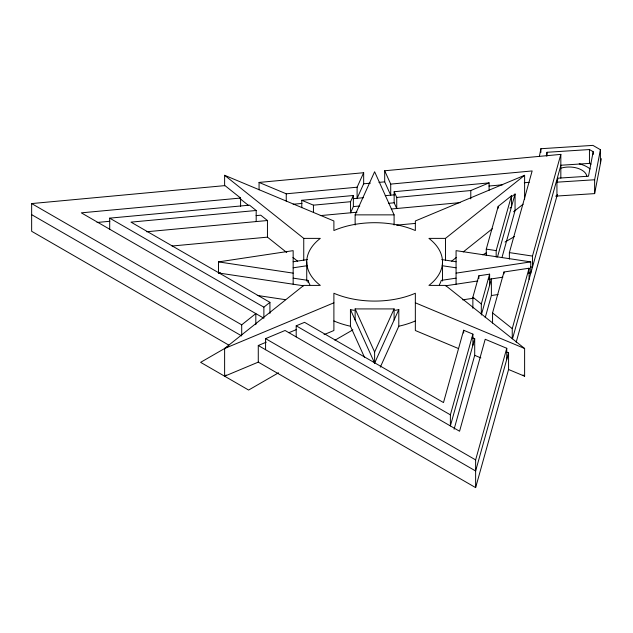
<?xml version="1.0" encoding="UTF-8"?>
<svg xmlns="http://www.w3.org/2000/svg" width="633" height="633" viewBox="0 0 633 633"><rect width="100%" height="100%" fill="white"/><g stroke="black" fill="none" stroke-linecap="round" stroke-linejoin="round"><path stroke-width="0.95" d="M539.419 156.296L540.875 148.723L592.915 145.384L600.416 149.712L600.416 163.567M546.311 155.971L547.023 152.276L589.45 149.554L593.2 151.714L593.2 154.484M593.2 151.714L588.484 176.211L558.061 178.166L556.937 182.177L556.937 196.032M555.616 196.119L594.632 193.619L594.632 179.764L600.416 149.712M594.632 193.619L601.35 158.701M472.891 345.207L472.891 334.121L463.657 330.26L443.496 402.556L304.552 322.332L296.197 325.821L296.197 336.906M472.867 308.303L472.867 297.217L478.849 275.782L489.61 274.16L489.61 285.246M486.279 255.59L486.279 249.117L498.203 206.374L511.464 195.795L511.464 206.88L509.992 208.059M472.186 337.658L474.703 338.71L450.38 425.93L450.38 414.844L472.891 334.121M481.309 314.103L481.309 303.943L489.61 274.16M496.177 257.077L496.177 250.613L511.464 195.795M481.309 315.028L491.382 278.908L491.382 295.532L485.202 317.695M497.498 256.974L515.056 193.999L511.377 196.934M454.09 429.261L474.703 355.335L474.703 338.71M501.977 257.536L515.056 210.623L515.056 193.999M492.553 323.075L492.553 312.908L503.963 272L529.085 268.218L529.085 279.303M509.375 259.063L509.375 252.599L532.147 170.942L390.711 184.092L384.69 170.76L560.83 154.381L560.83 178.182M224.62 185.809L224.62 175.294L303.745 238.38L320.314 238.38A67.881 39.191 0 0 0 320.314 285.404L303.745 285.404L224.62 348.49L224.62 376.2L258.28 362.131L475.628 487.616L475.628 459.906L506.756 348.285L485.202 339.272L459.566 431.231L285.064 330.481L265.575 338.631L265.575 349.709M512.247 338.766L512.247 328.606L529.085 268.218M530.541 266.873L532.472 267.166L532.472 256.08L560.83 154.381M506.772 352.114L508.568 352.866L475.628 470.984L258.28 345.499L258.28 362.131M512.508 338.75L560.83 165.466M475.628 487.616L508.568 369.498L508.568 352.866M516.188 342.168L557.388 194.426M353.364 195.502L353.364 206.587L350.555 212.799L350.555 201.713L353.364 195.502L301.783 200.297L301.783 207.687M363.666 172.714L363.666 183.799L357.107 198.295L357.107 187.21L363.666 172.714L259.063 182.431L259.063 189.821M355.137 225.024L355.137 214.864L374.617 171.757L394.098 214.864L394.098 225.024M354.156 310.344A67.881 39.191 0 0 1 350.437 309.592L374.617 363.113L374.617 352.027L394.098 308.92L355.137 308.92L355.137 320.005M374.617 363.113L398.798 309.592A67.881 39.191 0 0 1 395.071 310.344M380.298 367.164L398.798 326.224L398.798 309.592M241.703 335.007L241.703 324.848L255.819 313.596L255.819 324.682M263.882 317.331L263.882 307.171L269.927 302.345L130.984 222.128L256.191 210.488L256.191 221.574M224.62 376.2L226.147 374.989M508.568 369.498L524.615 376.2L524.615 348.49L445.49 285.404L428.921 285.404A67.881 39.191 0 0 0 428.921 238.38L445.49 238.38L524.615 175.294L524.615 199.181M451.661 261.168L456.282 257.481M463.229 251.942L492.537 228.576M513.585 211.794L523.143 204.174M227.975 346.56L200.621 362.345L248.619 390.055L278.536 372.79M334.944 340.222L352.89 329.856M482.797 254.854L486.215 252.884M505.023 242.028L514.423 236.6M489.095 182.882L394.153 191.712L396.741 197.425L470.786 190.541L489.095 182.882L489.095 190.272M524.615 175.294L415.343 220.972L415.343 230.539A67.881 39.191 0 0 0 333.892 230.539L333.892 220.972L224.62 175.294M224.62 348.49L333.892 302.811M258.28 345.499L266.256 342.168M288.909 332.697L296.426 329.556M324.064 334.628L333.892 330.521L333.892 293.245A67.881 39.191 0 0 0 415.343 293.245L415.343 330.521L458.173 348.427M303.603 285.792L218.496 272.973L218.496 261.896L293.158 250.644L293.158 284.225M218.496 272.973L220.434 272.688M293.158 261.73L307.393 259.585M293.158 267.806L307.037 265.718M456.069 273.139L530.739 261.896L530.739 272.973L528.816 273.266M456.069 278.148L441.272 280.379A67.881 39.191 0 0 1 439.342 284.787M445.632 285.792L477.78 280.949M488.692 279.311L502.863 277.175M462.683 299.852L473.065 298.293M491.382 295.532L498.076 294.519M228.901 345.167L31.65 231.282L31.65 203.573L224.984 185.604L240.587 198.042L240.587 206.358M363.666 183.799L370.352 183.174M378.953 182.375L384.69 181.845L390.711 195.178L390.711 184.092M240.587 198.042L81.317 212.846L263.882 318.249M259.063 182.431L286.251 193.801L357.107 187.21M109.699 229.233L109.699 218.148L249.505 205.155L256.191 210.488M97.047 222.468L109.826 221.281M293.134 204.245L301.996 203.422M353.174 198.667L363.516 197.702M385.204 195.684L394.644 194.806M488.929 186.047L502.681 184.765M524.29 182.755L529.196 182.304M301.783 200.297L313.438 205.163L350.555 201.713M256.072 215.631L260.764 215.196L267.45 220.521L267.45 237.153L286.757 252.543M353.364 206.587L359.773 205.986M388.646 203.304L394.153 202.797L396.741 208.51L396.741 197.425M146.634 231.757L267.45 220.521M320.274 215.616L356.965 212.205M391.226 209.017L460.064 202.623M172.065 246.015L267.45 237.153M396.741 225.134L415.248 223.417M560.624 165.253L590.747 163.322M556.937 182.177L594.632 179.764M355.137 214.864L394.098 214.864M486.279 249.117L496.177 250.613M509.375 252.599L532.472 256.08M530.739 261.896L456.069 250.644L456.069 284.225M441.842 259.585L456.069 261.73M528.824 272.688L530.739 272.973M442.198 265.718L456.069 267.806M218.496 261.896L293.158 273.139M293.158 278.148L307.962 280.379A67.881 39.191 0 0 0 309.893 284.787M257.283 295.445L285.404 299.678M415.343 302.811L524.615 348.49M474.703 355.335L480.858 357.914M590.953 164.271L589.45 163.409L589.45 149.554M109.699 218.148L263.882 307.171M296.197 325.821L450.38 414.844M31.65 203.573L241.703 324.848M265.575 338.631L475.628 459.906M31.65 214.658L241.703 335.933M472.867 297.217L481.309 303.943M492.553 312.908L512.247 328.606M523.072 374.973L524.615 376.2M239.954 198.604L248.128 205.124M292.937 257.473L297.565 261.168M355.137 308.92L374.617 352.027M350.437 309.592L350.437 326.224L364.473 357.289M547.023 152.276L547.023 155.971M540.875 148.723L540.875 152.418M506.756 348.285L506.756 359.37M503.963 272L503.963 273.844M498.203 206.374L498.203 208.217M478.849 275.782L478.849 278.552M470.786 190.541L470.786 198.857M463.657 330.26L463.657 333.037M445.49 238.38L445.49 260.353M442.499 261.896L442.499 281.005M394.153 191.712L394.153 202.797M394.098 308.92L394.098 320.005M384.69 170.76L384.69 181.845M313.438 205.163L313.438 212.553M307.962 280.379L307.962 282.334M306.736 261.896L306.736 281.005M303.745 238.38L303.745 260.353M286.251 193.801L286.251 201.191M269.927 302.345L269.927 313.43M415.343 320.955A67.881 39.191 0 0 1 398.798 326.224M350.437 326.224A67.881 39.191 0 0 1 333.892 320.955M579.235 163.82A25.455 14.694 0 0 1 590.098 168.979M560.482 168.307A17.819 10.286 0 0 1 586.854 176.243"/></g></svg>
